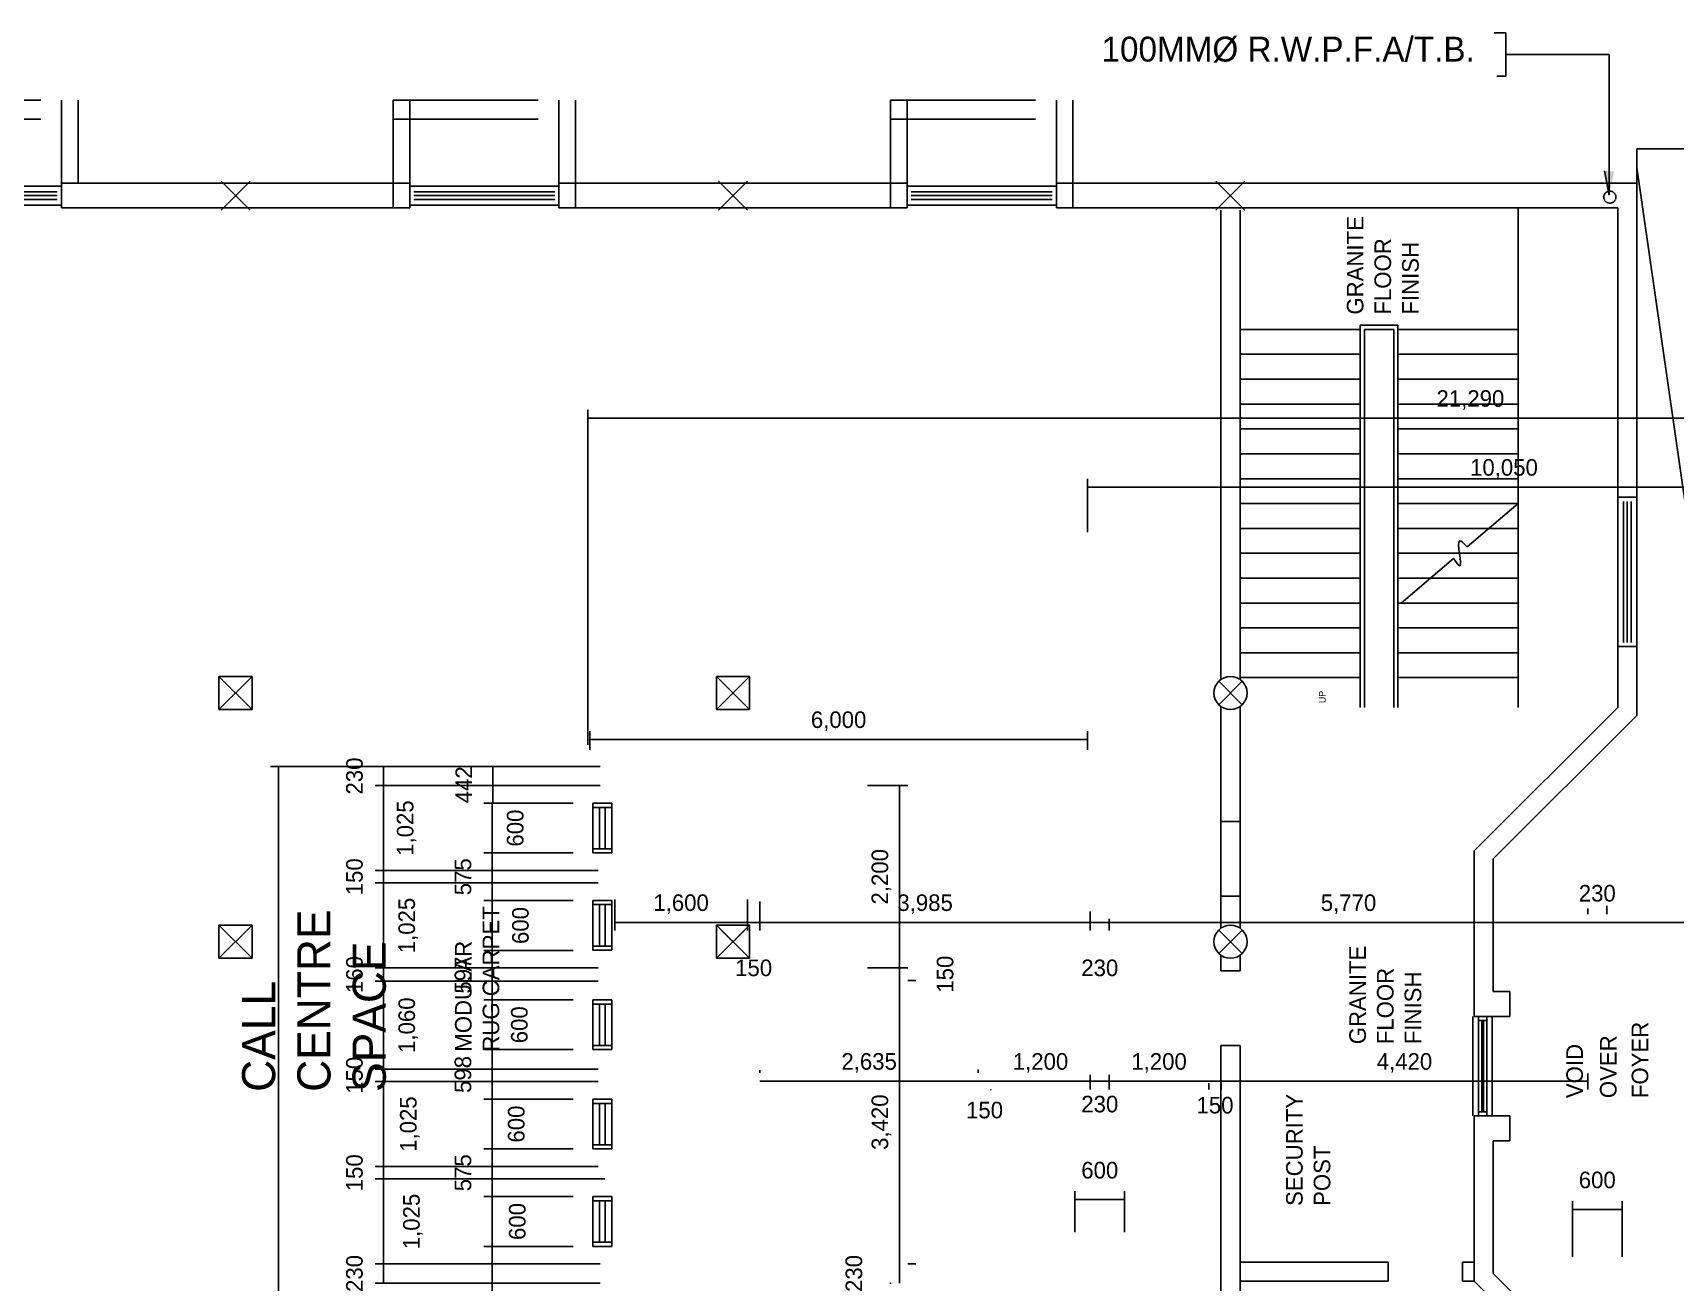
# Model space of a CAD drawing. Extents: x -2017610 to 288295, y -481381 to 250994.
# Drawn here: x 38262 to 58071, y -122936 to -107868 of the extents above; entities that cross this region are included whole.
import ezdxf

# ---------------------------------------------------------------- set-up
doc = ezdxf.new("R2010")
doc.units = 0
doc.header["$LTSCALE"] = 7
doc.header["$MEASUREMENT"] = 0
doc.header["$PDMODE"] = 2
doc.linetypes.add('DASHED2', pattern=[0.375, 0.25, -0.125])
doc.linetypes.add('HIDDEN', pattern=[0.375, 0.25, -0.125])
doc.layers.get('0').update_dxf_attribs({"linetype": 'CONTINUOUS'})
doc.layers.get('DEFPOINTS').update_dxf_attribs({"linetype": 'CONTINUOUS'})
for name, color, linetype in [('DIM', 1, 'CONTINUOUS'), ('DOOR-WINDOW', 8, 'CONTINUOUS'), ('DOORS', 8, 'CONTINUOUS'), ('DRAINAGE', 6, 'CONTINUOUS'), ('HANDRAILS', 8, 'CONTINUOUS'), ('LAYER1', 8, 'CONTINUOUS'), ('LAYER2', 8, 'CONTINUOUS'), ('LAYER4', 8, 'CONTINUOUS'), ('TEXT', 8, 'CONTINUOUS'), ('TEXT3', 8, 'CONTINUOUS'), ('WALLS', 8, 'CONTINUOUS'), ('WIN_DOORS', 8, 'CONTINUOUS'), ('WINDOWS_DOORS', 8, 'CONTINUOUS')]:
    doc.layers.add(name, color=color, linetype=linetype)
doc.styles.add('LUCY', font='lsansi.ttf')
doc.styles.add('STYLUS', font='stylu.ttf')
doc.dimstyles.new('DIM100S', dxfattribs={"dimscale": 0, "dimtxt": 200, "dimasz": 200, "dimexe": 100, "dimexo": 200, "dimgap": 100, "dimtad": 1, "dimdec": 0, "dimtxsty": 'STYLUS', "dimblk1": 'ARCHTICK', "dimblk2": 'ARCHTICK', "dimsah": 1, "dimcen": 100, "dimclrd": 256, "dimclre": 256, "dimclrt": 10, "dimazin": 3, "dimtfac": 1, "dimtdec": 0, "dimtmove": 0, "dimatfit": 3, "dimtolj": 1, "dimtzin": 0})

# ---------------------------------------------------------------- blocks, each defined once
blk = doc.blocks.new('*D27')
at = {"layer": 'DEFPOINTS', "color": 0}
for p in [(57431, -122059), (56831, -122832), (57431, -122832)]:
    blk.add_point(p, dxfattribs=at)
at = {"layer": 'DIM'}
for p, q in [((56831, -122632), (56831, -121959)), ((57431, -122632), (57431, -121959)), ((56831, -122059), (57431, -122059))]:
    blk.add_line(p, q, dxfattribs=at)
at = {"layer": 'DIM', "color": 10, "insert": (57131, -121705), "char_height": 200, "attachment_point": 5, "style": 'STYLUS'}
blk.add_mtext('\\A1;600', dxfattribs=at)
blk = doc.blocks.new('_ARCHTICK')
blk = doc.blocks.new('*D28')
at = {"layer": 'DEFPOINTS', "color": 0}
for p in [(51431, -121941), (50831, -122532), (51431, -122532)]:
    blk.add_point(p, dxfattribs=at)
at = {"layer": 'DIM'}
for p, q in [((50831, -122332), (50831, -121841)), ((50831, -121941), (51431, -121941)), ((51431, -122332), (51431, -121841))]:
    blk.add_line(p, q, dxfattribs=at)
at = {"layer": 'DIM', "color": 10, "insert": (51131, -121587), "char_height": 200, "attachment_point": 5, "style": 'STYLUS'}
blk.add_mtext('\\A1;600', dxfattribs=at)
blk = doc.blocks.new('*D35')
at = {"layer": 'DEFPOINTS', "color": 0}
for p in [(61031, -113347), (50981, -114092), (61031, -114092)]:
    blk.add_point(p, dxfattribs=at)
at = {"layer": 'DIM'}
for p, q in [((50981, -113892), (50981, -113247)), ((61031, -113892), (61031, -113247)), ((50981, -113347), (61031, -113347))]:
    blk.add_line(p, q, dxfattribs=at)
at = {"layer": 'DIM', "color": 10, "insert": (56006, -113128), "char_height": 200, "attachment_point": 5, "style": 'STYLUS'}
blk.add_mtext('\\A1;10,050', dxfattribs=at)
blk = doc.blocks.new('*D36')
at = {"layer": 'DEFPOINTS', "color": 0}
for p in [(66246, -112516), (44956, -116657), (66246, -116717)]:
    blk.add_point(p, dxfattribs=at)
at = {"layer": 'DIM'}
for p, q in [((44956, -116457), (44956, -112416)), ((66246, -116517), (66246, -112416)), ((44956, -112516), (66246, -112516))]:
    blk.add_line(p, q, dxfattribs=at)
at = {"layer": 'DIM', "color": 10, "insert": (55601, -112297), "char_height": 200, "attachment_point": 5, "style": 'STYLUS'}
blk.add_mtext('\\A1;21,290', dxfattribs=at)
blk = doc.blocks.new('*D66')
at = {"layer": 'DEFPOINTS', "color": 0}
for p in [(44981, -116717), (43810, -117160), (44981, -117160)]:
    blk.add_point(p, dxfattribs=at)
at = {"layer": 'DIM'}
for p, q in [((44781, -116717), (43710, -116717)), ((43810, -116717), (43810, -117160)), ((44781, -117160), (43710, -117160))]:
    blk.add_line(p, q, dxfattribs=at)
at = {"layer": 'DIM', "color": 10, "insert": (43460, -116938), "char_height": 200, "attachment_point": 5, "rotation": 90, "style": 'STYLUS'}
blk.add_mtext('\\A1;442', dxfattribs=at)
blk = doc.blocks.new('W600')
at = {"layer": 'DOOR-WINDOW', "ltscale": 1000}
for p, q in [((50, 0), (0, 0)), ((0, 0), (0, -230)), ((50, 0), (600, 0)), ((50, -230), (50, 0)), ((550, 0), (550, -230)), ((600, 0), (550, 0)), ((600, -230), (600, 0)), ((50, -80), (550, -80)), ((50, -150), (550, -150)), ((0, -230), (50, -230)), ((50, -230), (600, -230)), ((550, -230), (600, -230))]:
    blk.add_line(p, q, dxfattribs=at)
blk = doc.blocks.new('*D117')
at = {"layer": 'DEFPOINTS', "color": 0}
for p in [(44981, -117160), (43801, -117760), (44981, -117760)]:
    blk.add_point(p, dxfattribs=at)
at = {"layer": 'DIM'}
for p, q in [((44781, -117160), (43701, -117160)), ((43801, -117160), (43801, -117760)), ((44781, -117760), (43701, -117760))]:
    blk.add_line(p, q, dxfattribs=at)
at = {"layer": 'DIM', "color": 10, "insert": (44081, -117460), "char_height": 200, "attachment_point": 5, "rotation": 90, "style": 'STYLUS'}
blk.add_mtext('\\A1;600', dxfattribs=at)
blk = doc.blocks.new('*D118')
at = {"layer": 'DEFPOINTS', "color": 0}
for p in [(44981, -117760), (43801, -118335), (44981, -118335)]:
    blk.add_point(p, dxfattribs=at)
at = {"layer": 'DIM'}
for p, q in [((44781, -117760), (43701, -117760)), ((43801, -117760), (43801, -118335)), ((44781, -118335), (43701, -118335))]:
    blk.add_line(p, q, dxfattribs=at)
at = {"layer": 'DIM', "color": 10, "insert": (43451, -118047), "char_height": 200, "attachment_point": 5, "rotation": 90, "style": 'STYLUS'}
blk.add_mtext('\\A1;575', dxfattribs=at)
blk = doc.blocks.new('*D119')
at = {"layer": 'DEFPOINTS', "color": 0}
for p in [(44981, -118335), (43801, -118935), (44981, -118935)]:
    blk.add_point(p, dxfattribs=at)
at = {"layer": 'DIM'}
for p, q in [((44781, -118335), (43701, -118335)), ((43801, -118335), (43801, -118935)), ((44781, -118935), (43701, -118935))]:
    blk.add_line(p, q, dxfattribs=at)
at = {"layer": 'DIM', "color": 10, "insert": (44144, -118635), "char_height": 200, "attachment_point": 5, "rotation": 90, "style": 'STYLUS'}
blk.add_mtext('\\A1;600', dxfattribs=at)
blk = doc.blocks.new('*D120')
at = {"layer": 'DEFPOINTS', "color": 0}
for p in [(44981, -118935), (43801, -119532), (44981, -119532)]:
    blk.add_point(p, dxfattribs=at)
at = {"layer": 'DIM'}
for p, q in [((44781, -118935), (43701, -118935)), ((43801, -118935), (43801, -119532)), ((44781, -119532), (43701, -119532))]:
    blk.add_line(p, q, dxfattribs=at)
at = {"layer": 'DIM', "color": 10, "insert": (43451, -119233), "char_height": 200, "attachment_point": 5, "rotation": 90, "style": 'STYLUS'}
blk.add_mtext('\\A1;597', dxfattribs=at)
blk = doc.blocks.new('*D121')
at = {"layer": 'DEFPOINTS', "color": 0}
for p in [(44981, -119532), (43801, -120132), (44981, -120132)]:
    blk.add_point(p, dxfattribs=at)
at = {"layer": 'DIM'}
for p, q in [((44781, -119532), (43701, -119532)), ((43801, -119532), (43801, -120132)), ((44781, -120132), (43701, -120132))]:
    blk.add_line(p, q, dxfattribs=at)
at = {"layer": 'DIM', "color": 10, "insert": (44131, -119832), "char_height": 200, "attachment_point": 5, "rotation": 90, "style": 'STYLUS'}
blk.add_mtext('\\A1;600', dxfattribs=at)
blk = doc.blocks.new('*D122')
at = {"layer": 'DEFPOINTS', "color": 0}
for p in [(44981, -120132), (43801, -120730), (44981, -120730)]:
    blk.add_point(p, dxfattribs=at)
at = {"layer": 'DIM'}
for p, q in [((44781, -120132), (43701, -120132)), ((43801, -120132), (43801, -120730)), ((44781, -120730), (43701, -120730))]:
    blk.add_line(p, q, dxfattribs=at)
at = {"layer": 'DIM', "color": 10, "insert": (43451, -120431), "char_height": 200, "attachment_point": 5, "rotation": 90, "style": 'STYLUS'}
blk.add_mtext('\\A1;598', dxfattribs=at)
blk = doc.blocks.new('*D123')
at = {"layer": 'DEFPOINTS', "color": 0}
for p in [(44981, -120730), (43801, -121330), (44981, -121330)]:
    blk.add_point(p, dxfattribs=at)
at = {"layer": 'DIM'}
for p, q in [((44781, -120730), (43701, -120730)), ((43801, -120730), (43801, -121330)), ((44781, -121330), (43701, -121330))]:
    blk.add_line(p, q, dxfattribs=at)
at = {"layer": 'DIM', "color": 10, "insert": (44094, -121030), "char_height": 200, "attachment_point": 5, "rotation": 90, "style": 'STYLUS'}
blk.add_mtext('\\A1;600', dxfattribs=at)
blk = doc.blocks.new('*D124')
at = {"layer": 'DEFPOINTS', "color": 0}
for p in [(44981, -121330), (43801, -121905), (44981, -121905)]:
    blk.add_point(p, dxfattribs=at)
at = {"layer": 'DIM'}
for p, q in [((44781, -121330), (43701, -121330)), ((43801, -121330), (43801, -121905)), ((44781, -121905), (43701, -121905))]:
    blk.add_line(p, q, dxfattribs=at)
at = {"layer": 'DIM', "color": 10, "insert": (43451, -121617), "char_height": 200, "attachment_point": 5, "rotation": 90, "style": 'STYLUS'}
blk.add_mtext('\\A1;575', dxfattribs=at)
blk = doc.blocks.new('*D125')
at = {"layer": 'DEFPOINTS', "color": 0}
for p in [(44981, -121905), (43801, -122505), (44981, -122505)]:
    blk.add_point(p, dxfattribs=at)
at = {"layer": 'DIM'}
for p, q in [((44781, -121905), (43701, -121905)), ((43801, -121905), (43801, -122505)), ((44781, -122505), (43701, -122505))]:
    blk.add_line(p, q, dxfattribs=at)
at = {"layer": 'DIM', "color": 10, "insert": (44106, -122205), "char_height": 200, "attachment_point": 5, "rotation": 90, "style": 'STYLUS'}
blk.add_mtext('\\A1;600', dxfattribs=at)
blk = doc.blocks.new('*D126')
at = {"layer": 'DEFPOINTS', "color": 0}
for p in [(44981, -122505), (43801, -124517), (44981, -124517)]:
    blk.add_point(p, dxfattribs=at)
at = {"layer": 'DIM'}
for p, q in [((44781, -122505), (43701, -122505)), ((43801, -122505), (43801, -124517)), ((44781, -124517), (43701, -124517))]:
    blk.add_line(p, q, dxfattribs=at)
at = {"layer": 'DIM', "color": 10, "insert": (43582, -123511), "char_height": 200, "attachment_point": 5, "rotation": 90, "style": 'STYLUS'}
blk.add_mtext('\\A1;2,013', dxfattribs=at)
blk = doc.blocks.new('*D137')
at = {"layer": 'DEFPOINTS', "color": 0}
for p in [(45306, -116717), (42492, -116947), (45306, -116947)]:
    blk.add_point(p, dxfattribs=at)
at = {"layer": 'DIM'}
for p, q in [((45106, -116717), (42392, -116717)), ((42492, -116717), (42492, -116947)), ((45106, -116947), (42392, -116947))]:
    blk.add_line(p, q, dxfattribs=at)
at = {"layer": 'DIM', "color": 10, "insert": (42142, -116832), "char_height": 200, "attachment_point": 5, "rotation": 90, "style": 'STYLUS'}
blk.add_mtext('\\A1;230', dxfattribs=at)
blk = doc.blocks.new('*D138')
at = {"layer": 'DEFPOINTS', "color": 0}
for p in [(45306, -116947), (42492, -117972), (45281, -117972)]:
    blk.add_point(p, dxfattribs=at)
at = {"layer": 'DIM'}
for p, q in [((45106, -116947), (42392, -116947)), ((42492, -116947), (42492, -117972)), ((45081, -117972), (42392, -117972))]:
    blk.add_line(p, q, dxfattribs=at)
at = {"layer": 'DIM', "color": 10, "insert": (42771, -117460), "char_height": 200, "attachment_point": 5, "rotation": 90, "style": 'STYLUS'}
blk.add_mtext('\\A1;1,025', dxfattribs=at)
blk = doc.blocks.new('*D139')
at = {"layer": 'DEFPOINTS', "color": 0}
for p in [(45281, -117972), (42492, -118122), (45281, -118122)]:
    blk.add_point(p, dxfattribs=at)
at = {"layer": 'DIM'}
for p, q in [((42492, -117972), (42492, -117772)), ((45081, -117972), (42392, -117972)), ((42492, -117972), (42492, -118122)), ((45081, -118122), (42392, -118122)), ((42492, -118122), (42492, -118322))]:
    blk.add_line(p, q, dxfattribs=at)
at = {"layer": 'DIM', "color": 10, "insert": (42142, -118047), "char_height": 200, "attachment_point": 5, "rotation": 90, "style": 'STYLUS'}
blk.add_mtext('\\A1;150', dxfattribs=at)
blk = doc.blocks.new('*D140')
at = {"layer": 'DEFPOINTS', "color": 0}
for p in [(45281, -118122), (42492, -119147), (45281, -119147)]:
    blk.add_point(p, dxfattribs=at)
at = {"layer": 'DIM'}
for p, q in [((45081, -118122), (42392, -118122)), ((42492, -118122), (42492, -119147)), ((45081, -119147), (42392, -119147))]:
    blk.add_line(p, q, dxfattribs=at)
at = {"layer": 'DIM', "color": 10, "insert": (42790, -118635), "char_height": 200, "attachment_point": 5, "rotation": 90, "style": 'STYLUS'}
blk.add_mtext('\\A1;1,025', dxfattribs=at)
blk = doc.blocks.new('*D141')
at = {"layer": 'DEFPOINTS', "color": 0}
for p in [(45281, -119147), (42492, -119307), (45281, -119307)]:
    blk.add_point(p, dxfattribs=at)
at = {"layer": 'DIM'}
for p, q in [((42492, -119147), (42492, -118947)), ((45081, -119147), (42392, -119147)), ((42492, -119147), (42492, -119307)), ((45081, -119307), (42392, -119307)), ((42492, -119307), (42492, -119507))]:
    blk.add_line(p, q, dxfattribs=at)
at = {"layer": 'DIM', "color": 10, "insert": (42142, -119227), "char_height": 200, "attachment_point": 5, "rotation": 90, "style": 'STYLUS'}
blk.add_mtext('\\A1;160', dxfattribs=at)
blk = doc.blocks.new('*D142')
at = {"layer": 'DEFPOINTS', "color": 0}
for p in [(45281, -119307), (42492, -120367), (45281, -120367)]:
    blk.add_point(p, dxfattribs=at)
at = {"layer": 'DIM'}
for p, q in [((45081, -119307), (42392, -119307)), ((42492, -119307), (42492, -120367)), ((45081, -120367), (42392, -120367))]:
    blk.add_line(p, q, dxfattribs=at)
at = {"layer": 'DIM', "color": 10, "insert": (42790, -119837), "char_height": 200, "attachment_point": 5, "rotation": 90, "style": 'STYLUS'}
blk.add_mtext('\\A1;1,060', dxfattribs=at)
blk = doc.blocks.new('*D143')
at = {"layer": 'DEFPOINTS', "color": 0}
for p in [(45281, -120367), (42492, -120517), (45281, -120517)]:
    blk.add_point(p, dxfattribs=at)
at = {"layer": 'DIM'}
for p, q in [((42492, -120367), (42492, -120167)), ((45081, -120367), (42392, -120367)), ((42492, -120367), (42492, -120517)), ((45081, -120517), (42392, -120517)), ((42492, -120517), (42492, -120717))]:
    blk.add_line(p, q, dxfattribs=at)
at = {"layer": 'DIM', "color": 10, "insert": (42142, -120442), "char_height": 200, "attachment_point": 5, "rotation": 90, "style": 'STYLUS'}
blk.add_mtext('\\A1;150', dxfattribs=at)
blk = doc.blocks.new('*D144')
at = {"layer": 'DEFPOINTS', "color": 0}
for p in [(45281, -120517), (42492, -121542), (45281, -121542)]:
    blk.add_point(p, dxfattribs=at)
at = {"layer": 'DIM'}
for p, q in [((45081, -120517), (42392, -120517)), ((42492, -120517), (42492, -121542)), ((45081, -121542), (42392, -121542))]:
    blk.add_line(p, q, dxfattribs=at)
at = {"layer": 'DIM', "color": 10, "insert": (42809, -121030), "char_height": 200, "attachment_point": 5, "rotation": 90, "style": 'STYLUS'}
blk.add_mtext('\\A1;1,025', dxfattribs=at)
blk = doc.blocks.new('*D145')
at = {"layer": 'DEFPOINTS', "color": 0}
for p in [(45281, -121542), (42492, -121692), (45362, -121692)]:
    blk.add_point(p, dxfattribs=at)
at = {"layer": 'DIM'}
for p, q in [((42492, -121542), (42492, -121342)), ((45081, -121542), (42392, -121542)), ((42492, -121542), (42492, -121692)), ((45162, -121692), (42392, -121692)), ((42492, -121692), (42492, -121892))]:
    blk.add_line(p, q, dxfattribs=at)
at = {"layer": 'DIM', "color": 10, "insert": (42142, -121617), "char_height": 200, "attachment_point": 5, "rotation": 90, "style": 'STYLUS'}
blk.add_mtext('\\A1;150', dxfattribs=at)
blk = doc.blocks.new('*D146')
at = {"layer": 'DEFPOINTS', "color": 0}
for p in [(45362, -121692), (42492, -122717), (45306, -122717)]:
    blk.add_point(p, dxfattribs=at)
at = {"layer": 'DIM'}
for p, q in [((45162, -121692), (42392, -121692)), ((42492, -121692), (42492, -122717)), ((45106, -122717), (42392, -122717))]:
    blk.add_line(p, q, dxfattribs=at)
at = {"layer": 'DIM', "color": 10, "insert": (42847, -122205), "char_height": 200, "attachment_point": 5, "rotation": 90, "style": 'STYLUS'}
blk.add_mtext('\\A1;1,025', dxfattribs=at)
blk = doc.blocks.new('*D147')
at = {"layer": 'DEFPOINTS', "color": 0}
for p in [(45306, -122717), (42492, -122947), (45306, -122947)]:
    blk.add_point(p, dxfattribs=at)
at = {"layer": 'DIM'}
for p, q in [((45106, -122717), (42392, -122717)), ((42492, -122717), (42492, -122947)), ((45106, -122947), (42392, -122947))]:
    blk.add_line(p, q, dxfattribs=at)
at = {"layer": 'DIM', "color": 10, "insert": (42142, -122832), "char_height": 200, "attachment_point": 5, "rotation": 90, "style": 'STYLUS'}
blk.add_mtext('\\A1;230', dxfattribs=at)
blk = doc.blocks.new('*D156')
at = {"layer": 'DEFPOINTS', "color": 0}
for p in [(44981, -116717), (41227, -145732), (44981, -145732)]:
    blk.add_point(p, dxfattribs=at)
at = {"layer": 'DIM'}
for p, q in [((44781, -116717), (41127, -116717)), ((41227, -116717), (41227, -145732)), ((44781, -145732), (41127, -145732))]:
    blk.add_line(p, q, dxfattribs=at)
at = {"layer": 'DIM', "color": 10, "insert": (41008, -131225), "char_height": 200, "attachment_point": 5, "rotation": 90, "style": 'STYLUS'}
blk.add_mtext('\\A1;29,015', dxfattribs=at)
blk = doc.blocks.new('*D168')
at = {"layer": 'DEFPOINTS', "color": 0}
for p in [(45281, -118122), (46881, -118122), (46881, -118597)]:
    blk.add_point(p, dxfattribs=at)
at = {"layer": 'DIM'}
for p, q in [((45281, -118322), (45281, -118697)), ((46881, -118322), (46881, -118697)), ((45281, -118597), (46881, -118597))]:
    blk.add_line(p, q, dxfattribs=at)
at = {"layer": 'DIM', "color": 10, "insert": (46081, -118378), "char_height": 200, "attachment_point": 5, "style": 'STYLUS'}
blk.add_mtext('\\A1;1,600', dxfattribs=at)
blk = doc.blocks.new('*D169')
at = {"layer": 'DEFPOINTS', "color": 0}
for p in [(46881, -118122), (47031, -118147), (47031, -118597)]:
    blk.add_point(p, dxfattribs=at)
at = {"layer": 'DIM'}
for p, q in [((46881, -118322), (46881, -118697)), ((47031, -118347), (47031, -118697)), ((46881, -118597), (46681, -118597)), ((46881, -118597), (47031, -118597)), ((47031, -118597), (47231, -118597))]:
    blk.add_line(p, q, dxfattribs=at)
at = {"layer": 'DIM', "color": 10, "insert": (46956, -119147), "char_height": 200, "attachment_point": 5, "style": 'STYLUS'}
blk.add_mtext('\\A1;150', dxfattribs=at)
blk = doc.blocks.new('*D170')
at = {"layer": 'DEFPOINTS', "color": 0}
for p in [(47031, -118147), (51016, -118265), (51016, -118597)]:
    blk.add_point(p, dxfattribs=at)
at = {"layer": 'DIM'}
for p, q in [((47031, -118347), (47031, -118697)), ((47031, -118597), (51016, -118597)), ((51016, -118465), (51016, -118697))]:
    blk.add_line(p, q, dxfattribs=at)
at = {"layer": 'DIM', "color": 10, "insert": (49024, -118378), "char_height": 200, "attachment_point": 5, "style": 'STYLUS'}
blk.add_mtext('\\A1;3,985', dxfattribs=at)
blk = doc.blocks.new('*D171')
at = {"layer": 'DEFPOINTS', "color": 0}
for p in [(51016, -118265), (51246, -118353), (51246, -118597)]:
    blk.add_point(p, dxfattribs=at)
at = {"layer": 'DIM'}
for p, q in [((51016, -118465), (51016, -118697)), ((51016, -118597), (51246, -118597)), ((51246, -118553), (51246, -118697))]:
    blk.add_line(p, q, dxfattribs=at)
at = {"layer": 'DIM', "color": 10, "insert": (51131, -119147), "char_height": 200, "attachment_point": 5, "style": 'STYLUS'}
blk.add_mtext('\\A1;230', dxfattribs=at)
blk = doc.blocks.new('*D172')
at = {"layer": 'DEFPOINTS', "color": 0}
for p in [(51246, -118353), (57016, -118597), (57016, -118629)]:
    blk.add_point(p, dxfattribs=at)
at = {"layer": 'DIM'}
for p, q in [((57016, -118429), (57016, -118497)), ((51246, -118553), (51246, -118697)), ((51246, -118597), (57016, -118597))]:
    blk.add_line(p, q, dxfattribs=at)
at = {"layer": 'DIM', "color": 10, "insert": (54131, -118378), "char_height": 200, "attachment_point": 5, "style": 'STYLUS'}
blk.add_mtext('\\A1;5,770', dxfattribs=at)
blk = doc.blocks.new('*D173')
at = {"layer": 'DEFPOINTS', "color": 0}
for p in [(57016, -118629), (57246, -118597), (57246, -118597)]:
    blk.add_point(p, dxfattribs=at)
at = {"layer": 'DIM'}
for p, q in [((57016, -118429), (57016, -118497)), ((57246, -118397), (57246, -118497)), ((57016, -118597), (57246, -118597))]:
    blk.add_line(p, q, dxfattribs=at)
at = {"layer": 'DIM', "color": 10, "insert": (57131, -118247), "char_height": 200, "attachment_point": 5, "style": 'STYLUS'}
blk.add_mtext('\\A1;230', dxfattribs=at)
blk = doc.blocks.new('*D174')
at = {"layer": 'DEFPOINTS', "color": 0}
for p in [(65981, -117940), (57246, -118597), (65981, -118597)]:
    blk.add_point(p, dxfattribs=at)
at = {"layer": 'DIM'}
for p, q in [((65981, -118140), (65981, -118697)), ((57246, -118397), (57246, -118497)), ((57246, -118597), (65981, -118597))]:
    blk.add_line(p, q, dxfattribs=at)
at = {"layer": 'DIM', "color": 10, "insert": (61940, -118378), "char_height": 200, "attachment_point": 5, "style": 'STYLUS'}
blk.add_mtext('\\A1;8,735', dxfattribs=at)
blk = doc.blocks.new('*D176')
at = {"layer": 'DEFPOINTS', "color": 0}
for p in [(47031, -120580), (49666, -120512), (49666, -120570)]:
    blk.add_point(p, dxfattribs=at)
at = {"layer": 'DIM'}
for p, q in [((47031, -120380), (47031, -120412)), ((49666, -120370), (49666, -120412)), ((47031, -120512), (49666, -120512))]:
    blk.add_line(p, q, dxfattribs=at)
at = {"layer": 'DIM', "color": 10, "insert": (48349, -120293), "char_height": 200, "attachment_point": 5, "style": 'STYLUS'}
blk.add_mtext('\\A1;2,635', dxfattribs=at)
blk = doc.blocks.new('*D177')
at = {"layer": 'DEFPOINTS', "color": 0}
for p in [(49816, -120420), (49666, -120570), (49816, -120512)]:
    blk.add_point(p, dxfattribs=at)
at = {"layer": 'DIM'}
for p, q in [((49666, -120370), (49666, -120412)), ((49666, -120512), (49466, -120512)), ((49666, -120512), (49816, -120512)), ((49816, -120512), (50016, -120512)), ((49816, -120620), (49816, -120612))]:
    blk.add_line(p, q, dxfattribs=at)
at = {"layer": 'DIM', "color": 10, "insert": (49741, -120862), "char_height": 200, "attachment_point": 5, "style": 'STYLUS'}
blk.add_mtext('\\A1;150', dxfattribs=at)
blk = doc.blocks.new('*D178')
at = {"layer": 'DEFPOINTS', "color": 0}
for p in [(49816, -120420), (51016, -120237), (51016, -120512)]:
    blk.add_point(p, dxfattribs=at)
at = {"layer": 'DIM'}
for p, q in [((49816, -120512), (51016, -120512)), ((49816, -120620), (49816, -120612)), ((51016, -120437), (51016, -120612))]:
    blk.add_line(p, q, dxfattribs=at)
at = {"layer": 'DIM', "color": 10, "insert": (50416, -120293), "char_height": 200, "attachment_point": 5, "style": 'STYLUS'}
blk.add_mtext('\\A1;1,200', dxfattribs=at)
blk = doc.blocks.new('*D179')
at = {"layer": 'DEFPOINTS', "color": 0}
for p in [(51016, -120237), (51246, -120237), (51246, -120512)]:
    blk.add_point(p, dxfattribs=at)
at = {"layer": 'DIM'}
for p, q in [((51016, -120437), (51016, -120612)), ((51016, -120512), (51246, -120512)), ((51246, -120437), (51246, -120612))]:
    blk.add_line(p, q, dxfattribs=at)
at = {"layer": 'DIM', "color": 10, "insert": (51131, -120790), "char_height": 200, "attachment_point": 5, "style": 'STYLUS'}
blk.add_mtext('\\A1;230', dxfattribs=at)
blk = doc.blocks.new('*D180')
at = {"layer": 'DEFPOINTS', "color": 0}
for p in [(51246, -120237), (52446, -120335), (52446, -120512)]:
    blk.add_point(p, dxfattribs=at)
at = {"layer": 'DIM'}
for p, q in [((51246, -120437), (51246, -120612)), ((51246, -120512), (52446, -120512)), ((52446, -120535), (52446, -120612))]:
    blk.add_line(p, q, dxfattribs=at)
at = {"layer": 'DIM', "color": 10, "insert": (51846, -120293), "char_height": 200, "attachment_point": 5, "style": 'STYLUS'}
blk.add_mtext('\\A1;1,200', dxfattribs=at)
blk = doc.blocks.new('*D181')
at = {"layer": 'DEFPOINTS', "color": 0}
for p in [(52446, -120335), (52596, -120335), (52596, -120512)]:
    blk.add_point(p, dxfattribs=at)
at = {"layer": 'DIM'}
for p, q in [((52446, -120512), (52246, -120512)), ((52446, -120512), (52596, -120512)), ((52446, -120535), (52446, -120612)), ((52596, -120512), (52796, -120512)), ((52596, -120535), (52596, -120612))]:
    blk.add_line(p, q, dxfattribs=at)
at = {"layer": 'DIM', "color": 10, "insert": (52521, -120803), "char_height": 200, "attachment_point": 5, "style": 'STYLUS'}
blk.add_mtext('\\A1;150', dxfattribs=at)
blk = doc.blocks.new('*D182')
at = {"layer": 'DEFPOINTS', "color": 0}
for p in [(57016, -120220), (52596, -120335), (57016, -120512)]:
    blk.add_point(p, dxfattribs=at)
at = {"layer": 'DIM'}
for p, q in [((57016, -120420), (57016, -120612)), ((52596, -120512), (57016, -120512)), ((52596, -120535), (52596, -120612))]:
    blk.add_line(p, q, dxfattribs=at)
at = {"layer": 'DIM', "color": 10, "insert": (54806, -120293), "char_height": 200, "attachment_point": 5, "style": 'STYLUS'}
blk.add_mtext('\\A1;4,420', dxfattribs=at)
blk = doc.blocks.new('*D183')
at = {"layer": 'DEFPOINTS', "color": 0}
for p in [(48131, -116947), (48131, -119147), (48716, -119147)]:
    blk.add_point(p, dxfattribs=at)
at = {"layer": 'DIM'}
for p, q in [((48331, -116947), (48816, -116947)), ((48716, -116947), (48716, -119147)), ((48331, -119147), (48816, -119147))]:
    blk.add_line(p, q, dxfattribs=at)
at = {"layer": 'DIM', "color": 10, "insert": (48497, -118047), "char_height": 200, "attachment_point": 5, "rotation": 90, "style": 'STYLUS'}
blk.add_mtext('\\A1;2,200', dxfattribs=at)
blk = doc.blocks.new('*D184')
at = {"layer": 'DEFPOINTS', "color": 0}
for p in [(48131, -119147), (48711, -119297), (48716, -119297)]:
    blk.add_point(p, dxfattribs=at)
at = {"layer": 'DIM'}
for p, q in [((48716, -119147), (48716, -118947)), ((48331, -119147), (48816, -119147)), ((48716, -119147), (48716, -119297)), ((48716, -119297), (48716, -119497)), ((48911, -119297), (48816, -119297))]:
    blk.add_line(p, q, dxfattribs=at)
at = {"layer": 'DIM', "color": 10, "insert": (49266, -119222), "char_height": 200, "attachment_point": 5, "rotation": 90, "style": 'STYLUS'}
blk.add_mtext('\\A1;150', dxfattribs=at)
blk = doc.blocks.new('*D185')
at = {"layer": 'DEFPOINTS', "color": 0}
for p in [(48711, -119297), (48711, -122717), (48716, -122717)]:
    blk.add_point(p, dxfattribs=at)
at = {"layer": 'DIM'}
for p, q in [((48716, -119297), (48716, -122717)), ((48911, -119297), (48816, -119297)), ((48911, -122717), (48816, -122717))]:
    blk.add_line(p, q, dxfattribs=at)
at = {"layer": 'DIM', "color": 10, "insert": (48497, -121007), "char_height": 200, "attachment_point": 5, "rotation": 90, "style": 'STYLUS'}
blk.add_mtext('\\A1;3,420', dxfattribs=at)
blk = doc.blocks.new('*D186')
at = {"layer": 'DEFPOINTS', "color": 0}
for p in [(48711, -122717), (48716, -122947), (48800, -122947)]:
    blk.add_point(p, dxfattribs=at)
at = {"layer": 'DIM'}
for p, q in [((48716, -122717), (48716, -122947)), ((48911, -122717), (48816, -122717)), ((48600, -122947), (48616, -122947))]:
    blk.add_line(p, q, dxfattribs=at)
at = {"layer": 'DIM', "color": 10, "insert": (48166, -122832), "char_height": 200, "attachment_point": 5, "rotation": 90, "style": 'STYLUS'}
blk.add_mtext('\\A1;230', dxfattribs=at)
blk = doc.blocks.new('*D382')
at = {"layer": 'DEFPOINTS', "color": 0}
for p in [(50981, -116390), (44981, -116717), (50981, -116717)]:
    blk.add_point(p, dxfattribs=at)
at = {"layer": 'DIM'}
for p, q in [((44981, -116517), (44981, -116290)), ((44981, -116390), (50981, -116390)), ((50981, -116517), (50981, -116290))]:
    blk.add_line(p, q, dxfattribs=at)
at = {"layer": 'DIM', "color": 10, "insert": (47981, -116171), "char_height": 200, "attachment_point": 5, "style": 'STYLUS'}
blk.add_mtext('\\A1;6,000', dxfattribs=at)
blk = doc.blocks.new('W1800')
at = {"layer": 'WINDOWS_DOORS'}
for p, q in [((0, -1800), (0, 0)), ((0, 0), (230, 0)), ((230, 0), (230, -1800)), ((69, -1750), (69, -50)), ((114, -50), (114, -1750)), ((161, -1750), (161, -50)), ((230, -1800), (0, -1800))]:
    blk.add_line(p, q, dxfattribs=at)
blk = doc.blocks.new('W1200')
for p, q in [((50, 230), (0, 230)), ((50, 230), (1200, 230)), ((1200, 230), (1150, 230)), ((0, 165), (1200, 165)), ((0, 65), (1200, 65)), ((0, 0), (50, 0)), ((50, 65), (50, 165)), ((50, 125), (1150, 125)), ((50, 105), (1150, 105)), ((50, 0), (1200, 0)), ((1150, 165), (1150, 65)), ((1150, 0), (1200, 0))]:
    blk.add_line(p, q)

msp = doc.modelspace()

# ---------------------------------------------------------------- linework, layer by layer
at = {"layer": 'DRAINAGE', "color": 6, "linetype": 'HIDDEN'}
msp.add_circle((57282.8, -109849.8), 72.8, dxfattribs=at)
at = {"layer": 'HANDRAILS'}
for p, q in [((54272.4, -116005.2), (54272.4, -111395.5)), ((54272.4, -111395.5), (54727.4, -111395.5)), ((54322.4, -116005.2), (54322.4, -111445.5)), ((54322.4, -111445.5), (54677.4, -111445.5)), ((54677.4, -116005.2), (54677.4, -111445.5)), ((54727.4, -113245.5), (54727.4, -111395.5)), ((54727.4, -116005.2), (54727.4, -113245.5)), ((55561.8, -114069.4), (56177.4, -113545.5)), ((54767.4, -114745.5), (55397.6, -114209.1))]:
    msp.add_line(p, q, dxfattribs=at)
msp.add_spline([(55397.6, -114209.1), (55472.4, -114296.9), (55472.4, -113994.1), (55561.8, -114069.4)], degree=3, dxfattribs=at)
at = {"layer": 'LAYER1'}
for p, q in [((57607.4, -109265.5), (60757.4, -109265.5)), ((57607.4, -109715.5), (57607.4, -109265.5)), ((60757.4, -131395.5), (57607.4, -109490.5)), ((40532.4, -109655.5), (40882.4, -110005.5)), ((40882.4, -109655.5), (40532.4, -110005.5)), ((46532.4, -109655.5), (46882.4, -110005.5)), ((46882.4, -109655.5), (46532.4, -110005.5)), ((52532.4, -109655.5), (52882.4, -110005.5)), ((52882.4, -109655.5), (52532.4, -110005.5)), ((52822.4, -111445.5), (54272.4, -111445.5)), ((54727.4, -111445.5), (56177.4, -111445.5)), ((52822.4, -111745.5), (54272.4, -111745.5)), ((54727.4, -111745.5), (56177.4, -111745.5)), ((52822.4, -112045.5), (54272.4, -112045.5)), ((54727.4, -112045.5), (56177.4, -112045.5)), ((52822.4, -112345.5), (54272.4, -112345.5)), ((54727.4, -112345.5), (56177.4, -112345.5)), ((52822.4, -112645.5), (54272.4, -112645.5)), ((54727.4, -112645.5), (56177.4, -112645.5)), ((52822.4, -112945.5), (54272.4, -112945.5)), ((54727.4, -112945.5), (56177.4, -112945.5)), ((52822.4, -113245.5), (54272.4, -113245.5)), ((54727.4, -113245.5), (56177.4, -113245.5)), ((52822.4, -113545.5), (54272.4, -113545.5)), ((54727.4, -113545.5), (56177.4, -113545.5)), ((52822.4, -113845.5), (54272.4, -113845.5)), ((54727.4, -113845.5), (55824.9, -113845.5)), ((55824.9, -113845.5), (56177.4, -113845.5)), ((52822.4, -114145.5), (54272.4, -114145.5)), ((54727.4, -114145.5), (55468.5, -114145.5)), ((55468.5, -114145.5), (56177.4, -114145.5)), ((52822.4, -114445.5), (54272.4, -114445.5)), ((54727.4, -114445.5), (55119.9, -114445.5)), ((55119.9, -114445.5), (56177.4, -114445.5)), ((52822.4, -114745.5), (54272.4, -114745.5)), ((54727.4, -114745.5), (56177.4, -114745.5)), ((52822.4, -115045.5), (54272.4, -115045.5)), ((54727.4, -115045.5), (56177.4, -115045.5)), ((52822.4, -115345.5), (54272.4, -115345.5)), ((54727.4, -115345.5), (56177.4, -115345.5)), ((40507.4, -115630.5), (40907.4, -116030.5)), ((40507.4, -116030.5), (40907.4, -115630.5)), ((46507.4, -115630.5), (46907.4, -116030.5)), ((46507.4, -116030.5), (46907.4, -115630.5)), ((52822.4, -115645.5), (54272.4, -115645.5)), ((54727.4, -115645.5), (56177.4, -115645.5)), ((46565.9, -115689.1), (46848.8, -115971.9)), ((46848.8, -115689.1), (46565.9, -115971.9)), ((52565.9, -115689.1), (52848.8, -115971.9)), ((52848.8, -115689.1), (52565.9, -115971.9)), ((40507.4, -118630.5), (40907.4, -119030.5)), ((40507.4, -119030.5), (40907.4, -118630.5)), ((46507.4, -118630.5), (46907.4, -119030.5)), ((46507.4, -119030.5), (46907.4, -118630.5)), ((46565.9, -118689.1), (46848.8, -118971.9)), ((46848.8, -118689.1), (46565.9, -118971.9)), ((52565.9, -118689.1), (52848.8, -118971.9)), ((52848.8, -118689.1), (52565.9, -118971.9))]:
    msp.add_line(p, q, dxfattribs=at)
at = {"layer": 'LAYER2'}
for p, q in [((40507.4, -115630.5), (40907.4, -115630.5)), ((40507.4, -116030.5), (40507.4, -115630.5)), ((40907.4, -116030.5), (40907.4, -115630.5)), ((46507.4, -115630.5), (46907.4, -115630.5)), ((46507.4, -116030.5), (46507.4, -115630.5)), ((46907.4, -116030.5), (46907.4, -115630.5)), ((40507.4, -116030.5), (40907.4, -116030.5)), ((46507.4, -116030.5), (46907.4, -116030.5)), ((40507.4, -118630.5), (40907.4, -118630.5)), ((40507.4, -119030.5), (40507.4, -118630.5)), ((40907.4, -119030.5), (40907.4, -118630.5)), ((46507.4, -118630.5), (46907.4, -118630.5)), ((46507.4, -119030.5), (46507.4, -118630.5)), ((46907.4, -119030.5), (46907.4, -118630.5)), ((40507.4, -119030.5), (40907.4, -119030.5)), ((46507.4, -119030.5), (46907.4, -119030.5))]:
    msp.add_line(p, q, dxfattribs=at)
for centre in [(52707.4, -115830.5), (52707.4, -118830.5)]:
    msp.add_circle(centre, 200, dxfattribs=at)
at = {"layer": 'LAYER4', "linetype": 'DASHED2', "ltscale": 1000}
for p, q in [((36607.4, -108680.5), (38807.4, -108680.5)), ((38607.4, -109980.5), (38607.4, -108680.5)), ((38807.4, -109680.5), (38807.4, -108680.5)), ((42607.4, -108680.5), (44807.4, -108680.5)), ((42607.4, -109980.5), (42607.4, -108680.5)), ((42807.4, -109980.5), (42807.4, -108680.5)), ((44607.4, -109980.5), (44607.4, -108680.5)), ((44807.4, -109980.5), (44807.4, -108680.5)), ((48607.4, -108680.5), (50807.4, -108680.5)), ((48607.4, -109980.5), (48607.4, -108680.5)), ((48807.4, -109980.5), (48807.4, -108680.5)), ((50607.4, -109980.5), (50607.4, -108680.5)), ((50807.4, -109980.5), (50807.4, -108680.5)), ((36607.4, -108910.5), (38807.4, -108910.5)), ((42607.4, -108910.5), (44807.4, -108910.5)), ((48607.4, -108910.5), (50807.4, -108910.5))]:
    msp.add_line(p, q, dxfattribs=at)
at = {"layer": 'TEXT3', "color": 1}
for p, q in [((55887.5, -107868.2), (56028.8, -107868.2)), ((56028.8, -107868.2), (56028.8, -108392.2)), ((56028.8, -108130.2), (57276.2, -108130.2)), ((57276.2, -109827.3), (57276.2, -108130.2)), ((56028.8, -108392.2), (55919.9, -108392.2)), ((57218, -109534.3), (57276.2, -109827.3))]:
    msp.add_line(p, q, dxfattribs=at)
msp.add_solid([(57334.3, -109541.1), (57276.2, -109827.3), (57218, -109534.3)], dxfattribs=at)
at = {"layer": 'WALLS'}
for p, q in [((38607.4, -109980.5), (38607.4, -109680.5)), ((38607.4, -109680.5), (42807.4, -109680.5)), ((42807.4, -109980.5), (42807.4, -109680.5)), ((44607.4, -109980.5), (44607.4, -109680.5)), ((44607.4, -109680.5), (48807.4, -109680.5)), ((48807.4, -109980.5), (48807.4, -109680.5)), ((50607.4, -109980.5), (50607.4, -109680.5)), ((50607.4, -109680.5), (57607.4, -109680.5)), ((57607.4, -113470.5), (57607.4, -109715.5)), ((38607.4, -109980.5), (42807.4, -109980.5)), ((44607.4, -109980.5), (48807.4, -109980.5)), ((50607.4, -109980.5), (57377.4, -109980.5)), ((52592.4, -115666.9), (52592.4, -110005.5)), ((52822.4, -115666.9), (52822.4, -110005.5)), ((52822.4, -115666.9), (52822.4, -110005.5)), ((56177.4, -116005.2), (56177.4, -109980.5)), ((57377.4, -113470.5), (57377.4, -109980.5)), ((57377.4, -113470.5), (57607.4, -113470.5)), ((57377.4, -116005.2), (57377.4, -115270.5)), ((57377.4, -115270.5), (57607.4, -115270.5)), ((57607.4, -116100.5), (57607.4, -115270.5)), ((52592.4, -118666.9), (52592.4, -115994.1)), ((52822.4, -116005.2), (52822.4, -115994.1)), ((52822.4, -118666.9), (52822.4, -115994.1)), ((55647.4, -117735.2), (57377.4, -116005.2)), ((55877.4, -117830.5), (57607.4, -116100.5)), ((52822.4, -116945.5), (52822.4, -116715.5)), ((52592.4, -116945.5), (52592.4, -117380.5)), ((52822.4, -116945.5), (52822.4, -117380.5)), ((52592.4, -117380.5), (52822.4, -117380.5)), ((55647.4, -119730.5), (55647.4, -117735.2)), ((55877.4, -119430.5), (55877.4, -117830.5)), ((52592.4, -118280.5), (52822.4, -118280.5)), ((52592.4, -118280.5), (52592.4, -118666.9)), ((52822.4, -118280.5), (52822.4, -118666.9)), ((52592.4, -119180.5), (52592.4, -118994.1)), ((52822.4, -119180.5), (52822.4, -118994.1)), ((52822.4, -119180.5), (52592.4, -119180.5)), ((55877.4, -119430.5), (56077.4, -119430.5)), ((56077.4, -119730.5), (56077.4, -119430.5)), ((55647.4, -119730.5), (56077.4, -119730.5)), ((52822.4, -120080.5), (52592.4, -120080.5)), ((52592.4, -124630.5), (52592.4, -120080.5)), ((52822.4, -124630.5), (52822.4, -120080.5)), ((55647.4, -120930.5), (56077.4, -120930.5)), ((55647.4, -122925.8), (55647.4, -120930.5)), ((56077.4, -121230.5), (56077.4, -120930.5)), ((55877.4, -122830.5), (55877.4, -121230.5)), ((55877.4, -121230.5), (56077.4, -121230.5)), ((52822.4, -122695.8), (54607.4, -122695.8)), ((54607.4, -122695.8), (54607.4, -122925.8)), ((55507.4, -122695.8), (55507.4, -122925.8)), ((55507.4, -122695.8), (55647.4, -122695.8)), ((52822.4, -122925.8), (54607.4, -122925.8)), ((55647.4, -122925.8), (55507.4, -122925.8)), ((55507.4, -122925.8), (55647.4, -122925.8)), ((55647.4, -122925.8), (57377.4, -124655.8)), ((55877.4, -122830.5), (57607.4, -124560.5))]:
    msp.add_line(p, q, dxfattribs=at)

# ---------------------------------------------------------------- block references
at = {"layer": 'DOOR-WINDOW', "rotation": 270}
for p in [(45246.2, -117159.7), (45246.2, -118332.2), (45246.2, -119532.2), (45246.2, -120729.7), (45246.2, -121904.7)]:
    msp.add_blockref('W600', p, dxfattribs=at)
at = {"layer": 'LAYER2', "rotation": 89.99999999999999}
msp.add_blockref('W1200', (55862.4, -120930.5), dxfattribs=at)
at = {"layer": 'WIN_DOORS'}
for p, rotation in [((36807.4, -109945.5), 89.99999999999999), ((42807.4, -109945.5), 89.99999999999999), ((48807.4, -109945.5), 89.99999999999999), ((57607.4, -115270.5), 180)]:
    msp.add_blockref('W1800', p, dxfattribs=dict(at, rotation=rotation))

# ---------------------------------------------------------------- texts
at = {"layer": 'DOORS', "color": 1, "insert": (51151.8, -107914.6), "char_height": 300, "width": 15498, "attachment_point": 1, "style": 'LUCY'}
msp.add_mtext('100MM%%c R.W.P.F.A/T.B.', dxfattribs=at)
at = {"layer": 'TEXT', "attachment_point": 7, "rotation": 90, "style": 'STYLUS'}
for s, insert, char_height, width in [('GRANITE FLOOR FINISH', (54980.4, -111266.8), 200, 1801), ('MODULAR RUG CARPET', (43890.4, -120156.8), 200, 1801), ('CALL CENTRE SPACE', (42524.8, -120641.2), 400, 3602), ('GRANITE FLOOR FINISH', (55010.4, -120066.8), 200, 1801), ('SECURITY POST', (53914.2, -122017), 200, 1801)]:
    msp.add_mtext(s, dxfattribs=dict(at, insert=insert, char_height=char_height, width=width))
at = {"layer": 'TEXT', "rotation": 90}
for s, insert, char_height, width, attachment_point in [('{\\fStylus BT|b0|i0|c0|p34;UP}', (53775.8, -115953.2), 80, 68, 1), ('{\\fStylus BT|b0|i0|c0|p34;FOYER }', (57749.1, -120717.2), 200, 1522.635, 7), ('{\\fStylus BT|b0|i0|c0|p34;OVER }', (57366.5, -120717.2), 200, 1523, 7), ('{\\fStylus BT|b0|i0|c0|p34;VOID}', (56960.7, -120717.2), 200, 1523, 7)]:
    msp.add_mtext(s, dxfattribs=dict(at, insert=insert, char_height=char_height, width=width, attachment_point=attachment_point))

# ---------------------------------------------------------------- dimensions: what is measured, and where the dimension line sits
at = {"layer": 'DIM'}
for base, p1, p2, picture, middle in [((66246.2, -112516), (44956.2, -116657.2), (66246.2, -116717.2), '*D36', (55601.2, -112297.2)), ((61031.2, -113347.1), (50981.2, -114092.2), (61031.2, -114092.2), '*D35', (56006.2, -113128.4)), ((50981.2, -116390), (44981.2, -116717.2), (50981.2, -116717.2), '*D382', (47981.2, -116171.3)), ((46881.2, -118597.3), (45281.2, -118122.2), (46881.2, -118122.2), '*D168', (46081.2, -118378.3)), ((47031.2, -118597.3), (46881.2, -118122.2), (47031.2, -118147.2), '*D169', (46956.2, -119147.3)), ((51016.2, -118597.3), (47031.2, -118147.2), (51016.2, -118265.1), '*D170', (49023.7, -118378.3)), ((57016.2, -118597.3), (51246.2, -118353.3), (57016.2, -118629.1), '*D172', (54131.2, -118378.3)), ((57246.2, -118597.3), (57016.2, -118629.1), (57246.2, -118597.3), '*D173', (57131.2, -118247.3)), ((51246.2, -118597.3), (51016.2, -118265.1), (51246.2, -118353.3), '*D171', (51131.2, -119147.3)), ((49666.2, -120511.6), (47031.2, -120579.7), (49666.2, -120569.7), '*D176', (48348.7, -120292.5)), ((51016.2, -120511.6), (49816.2, -120419.7), (51016.2, -120237.2), '*D178', (50416.2, -120292.5)), ((52446.2, -120511.6), (51246.2, -120237.2), (52446.2, -120335.3), '*D180', (51846.2, -120292.5)), ((57016.2, -120511.6), (52596.2, -120335.3), (57016.2, -120220.1), '*D182', (54806.2, -120292.5)), ((49816.2, -120511.6), (49666.2, -120569.7), (49816.2, -120419.7), '*D177', (49741.2, -120861.6)), ((51431.2, -121941.1), (50831.2, -122532.2), (51431.2, -122532.2), '*D28', (51131.2, -121586.6)), ((57431.2, -122059.2), (56831.2, -122832.2), (57431.2, -122832.2), '*D27', (57131.2, -121704.8))]:
    dim = msp.add_linear_dim(base=base, p1=p1, p2=p2, dimstyle='DIM100S', override={"dimscale": 1}, dxfattribs=at)
    dim.commit()
    dim.dimension.update_dxf_attribs({"geometry": picture, "text_midpoint": middle})
for base, p1, p2, picture, middle in [((42491.8, -116947.2), (45306.2, -116717.2), (45306.2, -116947.2), '*D137', (42141.8, -116832.2)), ((41227.3, -145732.2), (44981.2, -116717.2), (44981.2, -145732.2), '*D156', (41008.2, -131224.7)), ((43810.1604829, -117159.6723152), (44981.2204138, -116717.1723152), (44981.2204138, -117159.6723152), '*D66', (43460.1604829, -116938.4223152)), ((48715.7, -119147.2), (48131.2, -116947.2), (48131.2, -119147.2), '*D183', (48496.7, -118047.2)), ((42491.8, -118122.2), (45281.2, -117972.2), (45281.2, -118122.2), '*D139', (42141.8, -118047.2)), ((43801.4, -118334.7), (44981.2, -117759.7), (44981.2, -118334.7), '*D118', (43451.4, -118047.2)), ((42491.8428, -119306.7217), (45281.2204, -119147.1723), (45281.2204, -119306.7217), '*D141', (42141.8428, -119226.947)), ((43801.399491, -119532.1723152), (44981.2204138, -118934.6723152), (44981.2204138, -119532.1723152), '*D120', (43451.399491, -119233.4223152)), ((48715.7, -119297.2), (48131.2, -119147.2), (48711.4, -119297.2), '*D184', (49265.7, -119222.2)), ((48715.7, -122717.2), (48711.4, -119297.2), (48711.4, -122717.2), '*D185', (48496.7, -121007.2)), ((42491.8, -120517.2), (45281.2, -120367.2), (45281.2, -120517.2), '*D143', (42141.8, -120442.2)), ((43801.399491, -120729.6723152), (44981.2204138, -120132.1723152), (44981.2204138, -120729.6723152), '*D122', (43451.399491, -120430.9223152)), ((42491.8, -121692.2), (45281.2, -121542.2), (45361.8, -121692.2), '*D145', (42141.8, -121617.2)), ((43801.4, -121904.7), (44981.2, -121329.7), (44981.2, -121904.7), '*D124', (43451.4, -121617.2)), ((42491.8, -122947.2), (45306.2, -122717.2), (45306.2, -122947.2), '*D147', (42141.8, -122832.2)), ((43801.399491, -124517.1723152), (44981.2204138, -122504.6723152), (44981.2204138, -124517.1723152), '*D126', (43582.3518719, -123510.9223152)), ((48715.7, -122947.2), (48711.4, -122717.2), (48800.2, -122947.2), '*D186', (48165.7, -122832.2))]:
    dim = msp.add_linear_dim(base=base, p1=p1, p2=p2, angle=90, dimstyle='DIM100S', override={"dimscale": 1}, dxfattribs=at)
    dim.commit()
    dim.dimension.update_dxf_attribs({"geometry": picture, "text_midpoint": middle})
for base, p1, p2, picture, middle in [((42491.8, -117972.2), (45306.2, -116947.2), (45281.2, -117972.2), '*D138', (42770.5, -117459.7)), ((43801.4, -117759.7), (44981.2, -117159.7), (44981.2, -117759.7), '*D117', (44081.4, -117459.7)), ((42491.8, -119147.2), (45281.2, -118122.2), (45281.2, -119147.2), '*D140', (42789.6, -118634.7)), ((43801.4, -118934.7), (44981.2, -118334.7), (44981.2, -118934.7), '*D119', (44143.6, -118634.7)), ((42491.8428, -120367.1723), (45281.2204, -119306.7217), (45281.2204, -120367.1723), '*D142', (42789.6401, -119836.947)), ((43801.4, -120132.2), (44981.2, -119532.2), (44981.2, -120132.2), '*D121', (44131.2, -119832.2)), ((42491.8, -121542.2), (45281.2, -120517.2), (45281.2, -121542.2), '*D144', (42808.8, -121029.7)), ((43801.4, -121329.7), (44981.2, -120729.7), (44981.2, -121329.7), '*D123', (44094, -121029.7)), ((42491.8, -122717.2), (45361.8, -121692.2), (45306.2, -122717.2), '*D146', (42847, -122205.2)), ((43801.4, -122504.7), (44981.2, -121904.7), (44981.2, -122504.7), '*D125', (44106.4, -122204.7))]:
    dim = msp.add_linear_dim(base=base, p1=p1, p2=p2, angle=90, dimstyle='DIM100S', override={"dimscale": 1}, dxfattribs=at)
    dim.commit()
    dim.dimension.update_dxf_attribs({"geometry": picture, "text_midpoint": middle, "dimtype": 160})
for base, p1, p2, picture, middle in [((65981.2, -118597.3), (57246.2, -118597.3), (65981.2, -117939.7), '*D174', (61940, -118378.3)), ((51246.2, -120511.6), (51016.2, -120237.2), (51246.2, -120237.2), '*D179', (51131.2, -120789.9)), ((52596.2, -120511.6), (52446.2, -120335.3), (52596.2, -120335.3), '*D181', (52521.2, -120803))]:
    dim = msp.add_linear_dim(base=base, p1=p1, p2=p2, dimstyle='DIM100S', override={"dimscale": 1}, dxfattribs=at)
    dim.commit()
    dim.dimension.update_dxf_attribs({"geometry": picture, "text_midpoint": middle, "dimtype": 160})

doc.saveas('drawing.dxf')
